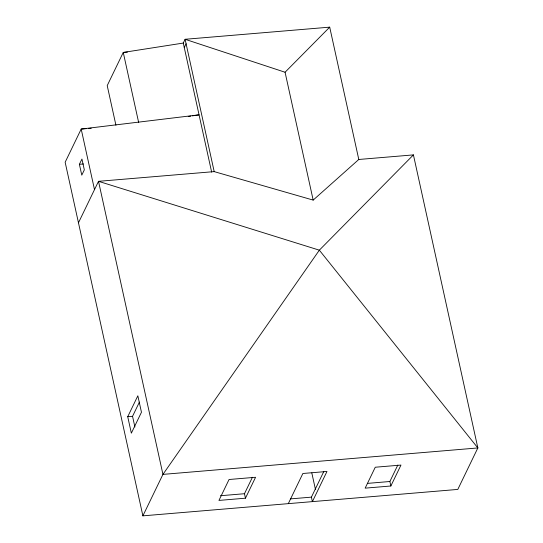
<?xml version="1.0" encoding="UTF-8"?>
<svg xmlns="http://www.w3.org/2000/svg" width="543" height="543" viewBox="0 0 543 543"><rect width="100%" height="100%" fill="white"/><g stroke="black" fill="none" stroke-linecap="round" stroke-linejoin="round"><path stroke-width="0.81" d="M79.393 164.312L81.945 159.038L84.328 169.878L81.783 175.151L79.393 164.312L83.412 163.979M78.463 222.793L98.514 181.321L214.193 171.615L313.175 200.095L358.794 159.472L413.42 154.891L477.847 447.948L457.803 489.419L142.89 515.85L65.153 162.235L81.192 129.064L199.057 114.824L192.385 115.869M211.648 172.111L183.276 43.06L185.102 39.286L329.703 27.15L358.794 159.472M184.267 47.546L186.086 43.773M127.727 416.712L137.841 395.793L141.458 412.239L131.345 433.158L127.727 416.712L132.546 416.311L139.408 402.112M142.89 515.85L162.941 474.385L319.345 250.174L413.42 154.891M245.456 498.196L255.57 477.277L229.058 479.503L218.944 500.422L245.456 498.196L244.472 493.716L252.42 477.277M288.299 503.646L302.879 473.489L326.974 471.467L312.395 501.623L311.411 497.137L323.804 471.5M390.858 485.992L400.972 465.073L375.267 467.231L365.154 488.15L390.858 485.992L389.874 481.505L397.822 465.066M313.175 200.095L285.068 72.239L329.703 27.15M183.276 43.06L123.254 52.433L107.215 85.611L115.924 125.209M188.217 116.521L190.722 116.127M127.442 52.087L123.254 52.433L138.669 122.555M86.222 128.637L81.192 129.064L94.502 189.616M88.733 128.426L91.251 128.216M220.444 495.732L244.472 493.716M367.482 483.385L389.874 481.505M290.634 498.881L311.411 497.137M285.068 72.239L185.102 39.286L214.193 171.615M311.811 472.919L315.415 489.297M132.546 416.311L134.895 427.002M477.847 447.948L162.941 474.385L98.514 181.321L319.345 250.174L477.847 447.948"/></g></svg>
